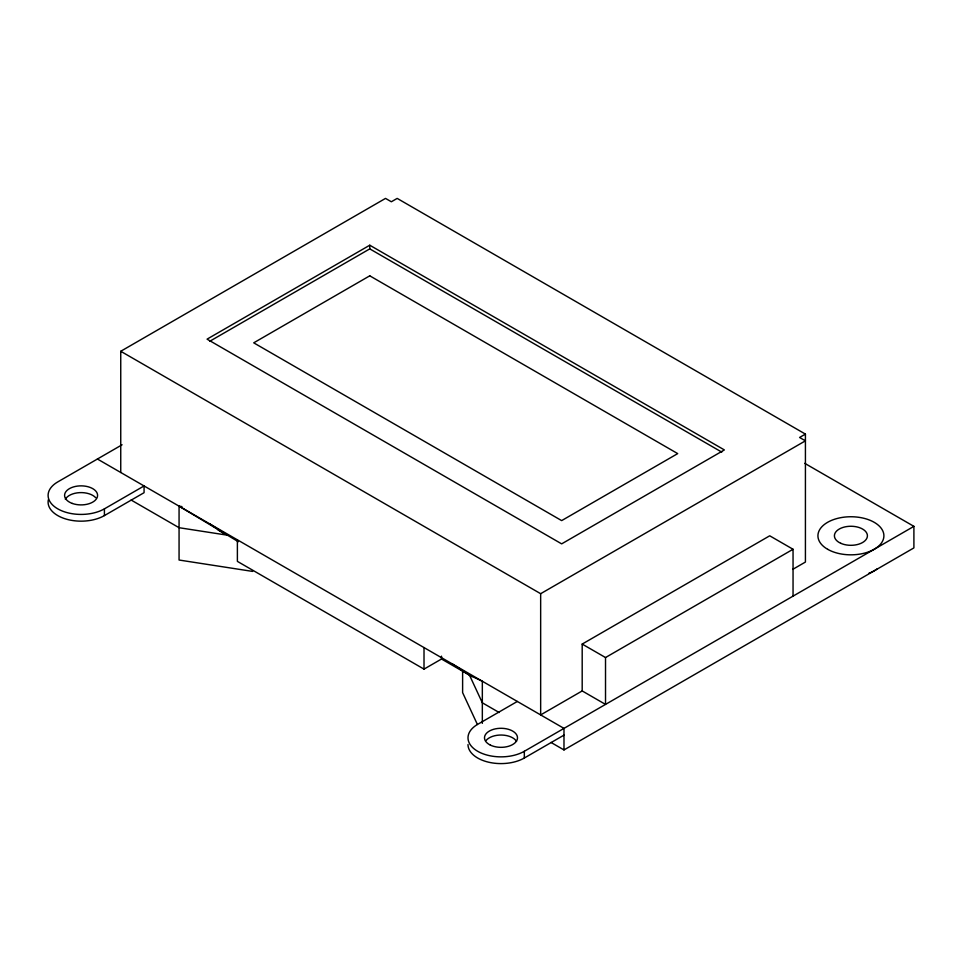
<?xml version="1.0" encoding="UTF-8"?>
<svg xmlns="http://www.w3.org/2000/svg" width="962" height="962" viewBox="0 0 962 962"><rect width="100%" height="100%" fill="white"/><g stroke="black" fill="none" stroke-linecap="round" stroke-linejoin="round"><path stroke-width="1.44" d="M120.743 472.486L120.743 351.274L385.522 198.4L391.354 201.767L397.186 198.4L805.422 434.102L805.422 562.048L792.676 569.408M369.769 245.214L207.058 339.153L561.652 543.867L724.362 449.927L369.769 245.214L369.769 248.881L721.765 452.104M209.668 341.33L369.769 248.881M122.09 444.781L57.768 481.914A32.997 19.048 0 0 0 57.768 508.85A32.997 19.048 0 0 0 104.413 508.85L144.072 485.954L144.072 492.688L104.413 515.584A32.997 19.048 0 0 1 66.498 519.203A32.997 19.048 0 0 1 48.377 499.627M805.422 434.102L799.59 437.469L805.422 440.837L540.656 593.698L120.743 351.274M237.386 539.826L237.386 561.375L424.014 669.119L441.51 659.018L472.053 676.659M540.656 593.698L540.656 714.922L582.19 690.932L582.19 644.071L769.72 535.798L793.049 549.266L793.049 596.139M517.328 701.454L477.669 724.35A32.997 19.048 0 0 0 477.669 751.286A32.997 19.048 0 0 0 524.326 751.286L913.9 526.358L913.9 547.907L563.985 749.939L551.022 742.448M582.19 644.071L605.519 657.539L793.049 549.266M468.001 744.552A32.997 19.048 0 0 0 488.371 762.144A32.997 19.048 0 0 0 524.326 758.02L563.985 735.124M252.657 571.416L179.064 560.028L179.064 506.156L181.962 506.601M452.032 663.756L469.528 675.204L482.335 681.24L482.335 723.364M804.737 463.335L913.9 526.358M582.19 690.932L605.519 704.4L605.519 657.539M97.415 459.018L563.985 728.39L563.985 749.939M218.025 530.002L223.076 532.912M238.323 541.714L179.064 506.156M131.121 500.024L179.064 527.705L226.864 535.1L209.367 523.653M499.182 712.517L482.335 702.801L469.528 675.204M477.405 724.494L462.614 692.628L462.614 670.586M524.326 751.286L524.326 758.02M441.51 656.156L441.51 659.018M424.014 647.57L424.014 669.119M104.413 508.85L104.413 515.584M65.332 499.302A16.498 9.524 0 0 1 79.569 492.64A16.498 9.524 0 0 1 95.683 497.679M486.075 740.475A16.498 9.524 0 0 1 501.791 735.04A16.498 9.524 0 0 1 516.522 741.329M877.103 568.915A32.997 19.048 0 0 1 868.674 573.388M369.769 275.817L253.715 342.833L561.652 520.61L677.705 453.607L369.769 275.817M827.729 549.338A32.997 19.048 0 0 0 882.827 540.608A32.997 19.048 0 0 0 842.183 517.424A32.997 19.048 0 0 0 827.729 549.338M840.776 543.302A16.498 9.524 0 0 0 867.255 537.097A16.498 9.524 0 0 0 844.708 526.96A16.498 9.524 0 0 0 840.776 543.302M490.331 745.081A16.498 9.524 0 0 0 517.231 739.513A16.498 9.524 0 0 0 495.43 728.847A16.498 9.524 0 0 0 490.331 745.081M72.294 503.439A16.498 9.524 0 0 0 97.571 495.755A16.498 9.524 0 0 0 73.401 486.952A16.498 9.524 0 0 0 72.294 503.439"/></g></svg>
